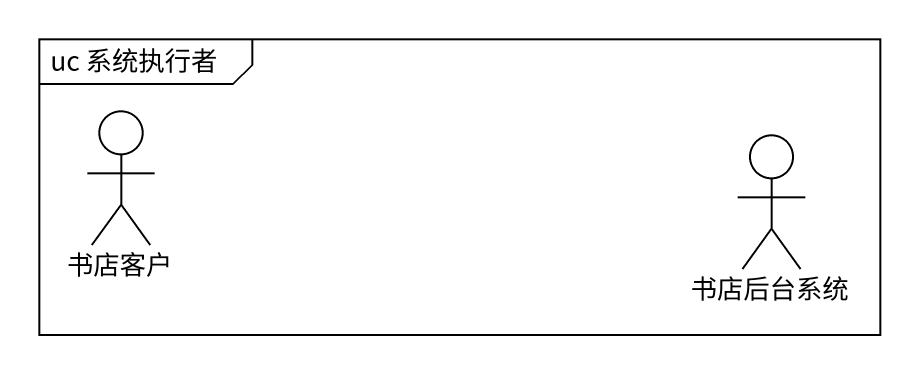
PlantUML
@startuml
mainframe uc 系统执行者
actor 书店客户
actor 书店后台系统
@enduml
